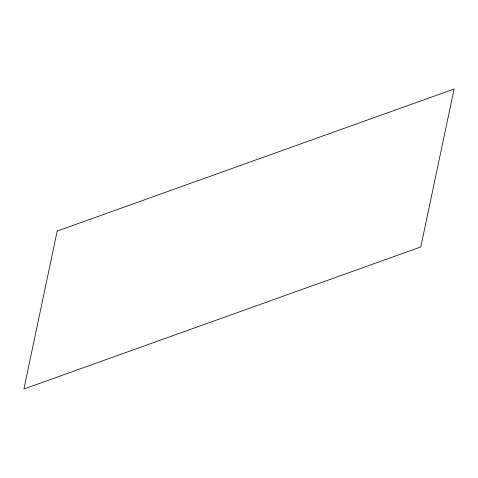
<?xml version="1.0" encoding="UTF-8"?>
<svg xmlns="http://www.w3.org/2000/svg" width="478" height="478" viewBox="0 0 478 478"><rect width="100%" height="100%" fill="white"/><g stroke="black" fill="none" stroke-linecap="round" stroke-linejoin="round"><path stroke-width="0.72" d="M57.205 231.065L23.9 389.008L420.795 246.935L454.1 88.992L57.205 231.065"/></g></svg>
